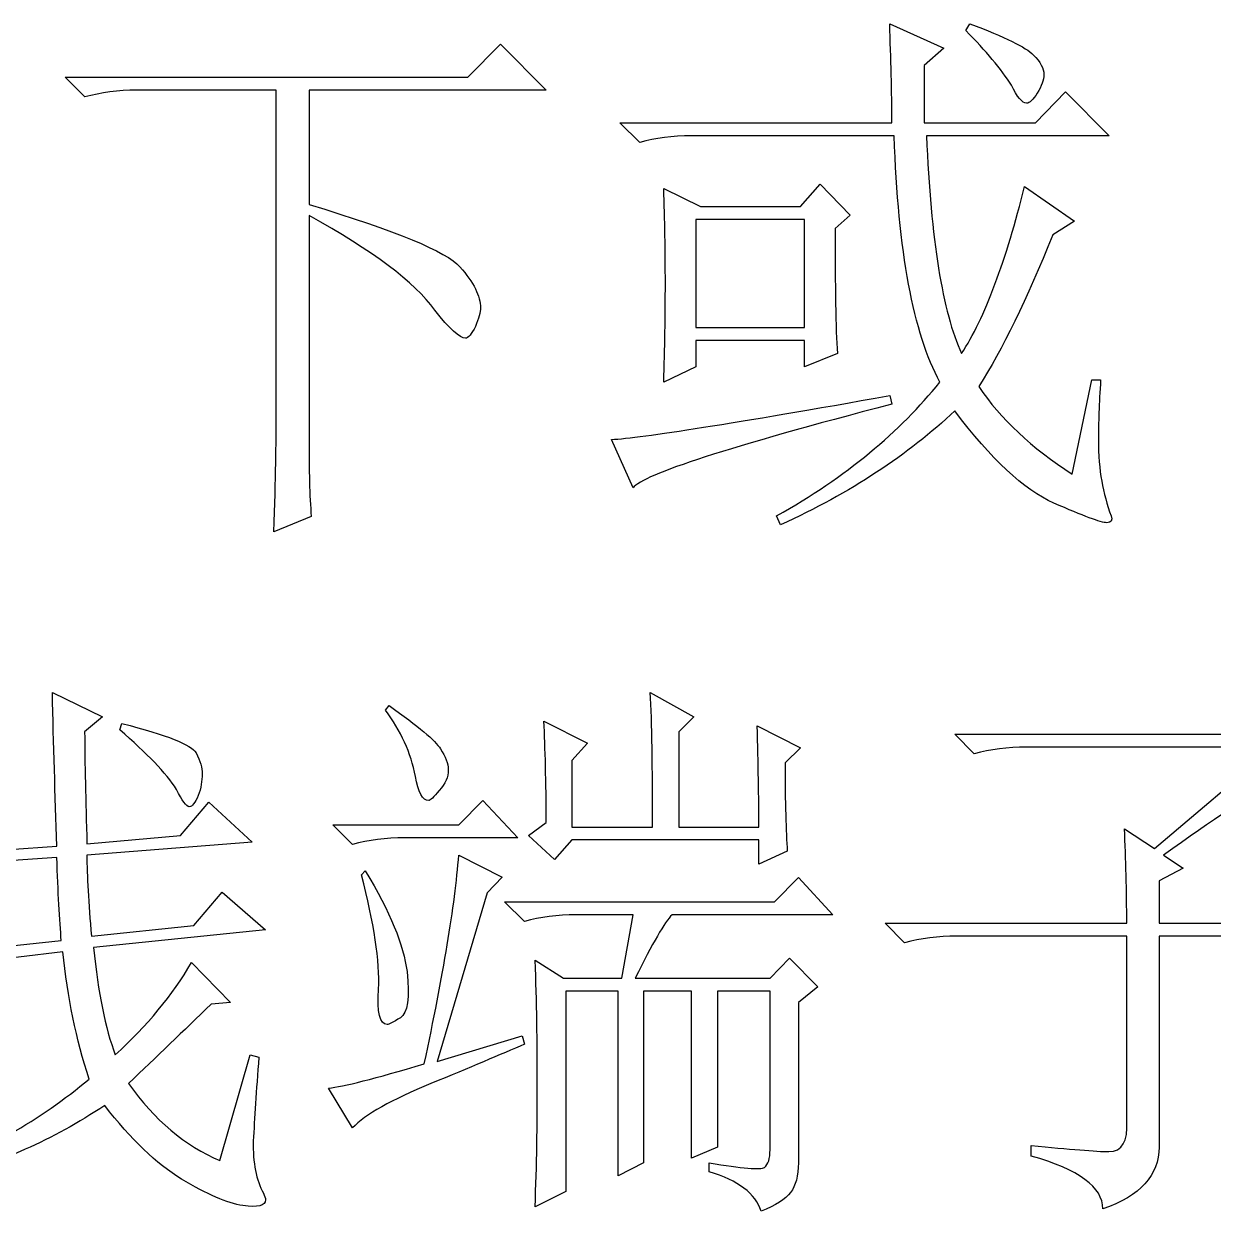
# Model space of a CAD drawing. Extents: x -45 to 645, y -160 to 467.
# Drawn here: x 388.012 to 391.743, y 136.879 to 140.602 of the extents above; entities that cross this region are included whole.
import ezdxf

# ---------------------------------------------------------------- set-up
doc = ezdxf.new("R2010")
doc.units = 0
doc.layers.add('layer 1', color=7, linetype='Continuous')

msp = doc.modelspace()

# ---------------------------------------------------------------- linework, layer by layer
at = {"layer": 'layer 1', "color": 7, "true_color": 0xffffff}
for points, knots in [([(391.3624, 139.4857), (391.3624, 139.4857), (391.3013, 139.1895), (391.3013, 139.1895), (391.1738, 139.2722), (391.076, 139.3639), (391.0079, 139.4644), (391.0813, 139.5792), (391.1581, 139.7378), (391.2401, 139.9407), (391.2401, 139.9407), (391.3083, 139.9832), (391.3083, 139.9832), (391.3083, 139.9832), (391.1512, 140.0926), (391.1512, 140.0926), (391.1232, 139.9779), (391.0935, 139.8754), (391.0585, 139.7855), (391.0255, 139.6957), (390.9904, 139.6232), (390.9538, 139.5685), (390.8945, 139.6975), (390.8577, 139.9248), (390.8438, 140.2512), (390.8438, 140.2512), (391.4166, 140.2513), (391.4166, 140.2513), (391.4166, 140.2513), (391.2803, 140.3888), (391.2803, 140.3888), (391.2803, 140.3888), (391.1861, 140.2918), (391.1861, 140.2918), (391.1861, 140.2918), (390.8368, 140.2918), (390.8368, 140.2918), (390.8368, 140.2918), (390.8368, 140.4718), (390.8368, 140.4718), (390.8368, 140.4718), (390.898, 140.5263), (390.898, 140.5263), (390.898, 140.5263), (390.7286, 140.6023), (390.7286, 140.6023), (390.7321, 140.4928), (390.7355, 140.3887), (390.7355, 140.2917), (390.7355, 140.2917), (389.8817, 140.2918), (389.8817, 140.2918), (389.8817, 140.2918), (389.9446, 140.2301), (389.9446, 140.2301), (389.9934, 140.2442), (390.0475, 140.2512), (390.1069, 140.2512), (390.1069, 140.2512), (390.7425, 140.2513), (390.7425, 140.2513), (390.7548, 139.888), (390.8036, 139.6303), (390.8857, 139.4786), (390.7617, 139.3234), (390.5923, 139.1822), (390.374, 139.0588), (390.374, 139.0588), (390.3863, 139.0307), (390.3863, 139.0307), (390.6046, 139.1311), (390.7879, 139.251), (390.9328, 139.3886), (391.0464, 139.2371), (391.1493, 139.1417), (391.2436, 139.0993), (391.3362, 139.0589), (391.3921, 139.0376), (391.4095, 139.0376), (391.4235, 139.0377), (391.4287, 139.0447), (391.4235, 139.0588), (391.4095, 139.0942), (391.4008, 139.1311), (391.3938, 139.1681), (391.3869, 139.2053), (391.3833, 139.2493), (391.3833, 139.2987), (391.3833, 139.3498), (391.3851, 139.4115), (391.3903, 139.4856), (391.3903, 139.4856), (391.3624, 139.4857), (391.3624, 139.4857)], [0, 0, 0, 0, 0.032258, 0.032258, 0.032258, 0.064516, 0.064516, 0.064516, 0.096774, 0.096774, 0.096774, 0.129032, 0.129032, 0.129032, 0.16129, 0.16129, 0.16129, 0.193548, 0.193548, 0.193548, 0.225806, 0.225806, 0.225806, 0.258065, 0.258065, 0.258065, 0.290323, 0.290323, 0.290323, 0.322581, 0.322581, 0.322581, 0.354839, 0.354839, 0.354839, 0.387097, 0.387097, 0.387097, 0.419355, 0.419355, 0.419355, 0.451613, 0.451613, 0.451613, 0.483871, 0.483871, 0.483871, 0.516129, 0.516129, 0.516129, 0.548387, 0.548387, 0.548387, 0.580645, 0.580645, 0.580645, 0.612903, 0.612903, 0.612903, 0.645161, 0.645161, 0.645161, 0.677419, 0.677419, 0.677419, 0.709677, 0.709677, 0.709677, 0.741935, 0.741935, 0.741935, 0.774194, 0.774194, 0.774194, 0.806452, 0.806452, 0.806452, 0.83871, 0.83871, 0.83871, 0.870968, 0.870968, 0.870968, 0.903226, 0.903226, 0.903226, 0.935484, 0.935484, 0.935484, 0.967742, 0.967742, 0.967742, 1, 1, 1, 1]), ([(390.9678, 140.5811), (391.0306, 140.5176), (391.0778, 140.4593), (391.1109, 140.4099), (391.1284, 140.3729), (391.1441, 140.3534), (391.1581, 140.3534), (391.1668, 140.3535), (391.179, 140.364), (391.1913, 140.3852), (391.2052, 140.4065), (391.2122, 140.4258), (391.2122, 140.4434), (391.2123, 140.4628), (391.2017, 140.4822), (391.179, 140.5052), (391.1563, 140.5281), (391.09, 140.5616), (390.98, 140.6022), (390.98, 140.6022), (390.9678, 140.5811), (390.9678, 140.5811)], [0, 0, 0, 0, 0.142857, 0.142857, 0.142857, 0.285714, 0.285714, 0.285714, 0.428571, 0.428571, 0.428571, 0.571429, 0.571429, 0.571429, 0.714286, 0.714286, 0.714286, 0.857143, 0.857143, 0.857143, 1, 1, 1, 1]), ([(388.2034, 140.3729), (388.2541, 140.387), (388.3081, 140.394), (388.3675, 140.394), (388.3675, 140.394), (388.8041, 140.3942), (388.8041, 140.3942), (388.8041, 140.3942), (388.8041, 139.3605), (388.8041, 139.3605), (388.8041, 139.297), (388.8023, 139.1787), (388.7971, 139.0094), (388.7971, 139.0094), (388.9141, 139.0571), (388.9141, 139.0571), (388.9088, 139.1224), (388.9071, 139.2016), (388.9071, 139.2987), (388.9071, 139.2987), (388.9071, 140.0007), (388.9071, 140.0007), (389.1062, 139.8913), (389.2388, 139.7925), (389.3017, 139.7043), (389.3472, 139.6463), (389.3803, 139.6162), (389.3978, 139.6162), (389.4065, 139.6163), (389.417, 139.6285), (389.4292, 139.6532), (389.4397, 139.678), (389.4449, 139.6991), (389.4449, 139.7114), (389.4449, 139.7485), (389.424, 139.7908), (389.3803, 139.8402), (389.3384, 139.888), (389.1795, 139.9531), (388.9071, 140.0359), (388.9071, 140.0359), (388.9071, 140.3942), (388.9071, 140.3942), (388.9071, 140.3942), (389.651, 140.3942), (389.651, 140.3942), (389.651, 140.3942), (389.5078, 140.5388), (389.5078, 140.5388), (389.5078, 140.5388), (389.4048, 140.4347), (389.4048, 140.4347), (389.4048, 140.4347), (388.1423, 140.4347), (388.1423, 140.4347), (388.1423, 140.4347), (388.2034, 140.3729), (388.2034, 140.3729)], [0, 0, 0, 0, 0.052632, 0.052632, 0.052632, 0.105263, 0.105263, 0.105263, 0.157895, 0.157895, 0.157895, 0.210526, 0.210526, 0.210526, 0.263158, 0.263158, 0.263158, 0.315789, 0.315789, 0.315789, 0.368421, 0.368421, 0.368421, 0.421053, 0.421053, 0.421053, 0.473684, 0.473684, 0.473684, 0.526316, 0.526316, 0.526316, 0.578947, 0.578947, 0.578947, 0.631579, 0.631579, 0.631579, 0.684211, 0.684211, 0.684211, 0.736842, 0.736842, 0.736842, 0.789474, 0.789474, 0.789474, 0.842105, 0.842105, 0.842105, 0.894737, 0.894737, 0.894737, 0.947368, 0.947368, 0.947368, 1, 1, 1, 1]), ([(390.6046, 140.0025), (390.6046, 140.0025), (390.5103, 140.0995), (390.5103, 140.0995), (390.5103, 140.0995), (390.4492, 140.0291), (390.4492, 140.0291), (390.4492, 140.0291), (390.1349, 140.0291), (390.1349, 140.0291), (390.1349, 140.0291), (390.0196, 140.0854), (390.0196, 140.0854), (390.0231, 139.9884), (390.0248, 139.8896), (390.0248, 139.789), (390.0248, 139.6867), (390.0231, 139.5844), (390.0196, 139.4786), (390.0196, 139.4786), (390.1209, 139.5262), (390.1209, 139.5262), (390.1209, 139.5262), (390.1209, 139.6092), (390.1209, 139.6092), (390.1209, 139.6092), (390.4614, 139.6092), (390.4614, 139.6092), (390.4614, 139.6092), (390.4614, 139.5262), (390.4614, 139.5262), (390.4614, 139.5262), (390.5644, 139.5687), (390.5644, 139.5687), (390.5592, 139.6463), (390.5574, 139.7767), (390.5574, 139.9601), (390.5574, 139.9601), (390.6046, 140.0025), (390.6046, 140.0025)], [0, 0, 0, 0, 0.076923, 0.076923, 0.076923, 0.153846, 0.153846, 0.153846, 0.230769, 0.230769, 0.230769, 0.307692, 0.307692, 0.307692, 0.384615, 0.384615, 0.384615, 0.461538, 0.461538, 0.461538, 0.538462, 0.538462, 0.538462, 0.615385, 0.615385, 0.615385, 0.692308, 0.692308, 0.692308, 0.769231, 0.769231, 0.769231, 0.846154, 0.846154, 0.846154, 0.923077, 0.923077, 0.923077, 1, 1, 1, 1]), ([(390.4614, 139.9884), (390.4614, 139.9884), (390.4614, 139.6498), (390.4614, 139.6498), (390.4614, 139.6498), (390.1209, 139.6498), (390.1209, 139.6498), (390.1209, 139.6498), (390.1209, 139.9884), (390.1209, 139.9884), (390.1209, 139.9884), (390.4614, 139.9884), (390.4614, 139.9884)], [0, 0, 0, 0, 0.25, 0.25, 0.25, 0.5, 0.5, 0.5, 0.75, 0.75, 0.75, 1, 1, 1, 1]), ([(389.9235, 139.147), (389.955, 139.1895), (390.2256, 139.2757), (390.7355, 139.4098), (390.7355, 139.4098), (390.7286, 139.4363), (390.7286, 139.4363), (390.2413, 139.3498), (389.9497, 139.3039), (389.8554, 139.2987), (389.8554, 139.2987), (389.9235, 139.147), (389.9235, 139.147)], [0, 0, 0, 0, 0.25, 0.25, 0.25, 0.5, 0.5, 0.5, 0.75, 0.75, 0.75, 1, 1, 1, 1]), ([(388.7289, 138.0357), (388.7289, 138.0357), (388.5928, 138.161), (388.5928, 138.161), (388.5928, 138.161), (388.5037, 138.057), (388.5037, 138.057), (388.5037, 138.057), (388.2103, 138.0304), (388.2103, 138.0304), (388.2068, 138.1681), (388.2033, 138.2843), (388.2033, 138.3814), (388.2033, 138.3814), (388.2592, 138.4291), (388.2592, 138.4291), (388.2592, 138.4291), (388.1021, 138.5049), (388.1021, 138.5049), (388.1055, 138.3443), (388.1108, 138.1838), (388.116, 138.0233), (388.116, 138.0233), (387.8157, 138.0022), (387.8157, 138.0022), (387.8157, 138.0022), (387.8768, 137.9474), (387.8768, 137.9474), (387.8768, 137.9474), (387.917, 137.974), (387.917, 137.974), (387.917, 137.974), (388.1161, 137.9881), (388.1161, 137.9881), (388.1195, 137.8788), (388.1248, 137.7905), (388.13, 137.727), (388.13, 137.727), (387.7266, 137.6847), (387.7266, 137.6847), (387.7266, 137.6847), (387.8017, 137.6299), (387.8017, 137.6299), (387.8017, 137.6299), (387.8559, 137.6583), (387.8559, 137.6583), (387.8559, 137.6583), (388.1353, 137.6919), (388.1353, 137.6919), (388.1492, 137.5506), (388.1771, 137.4165), (388.2173, 137.293), (388.0637, 137.1644), (387.8873, 137.0637), (387.6935, 136.9897), (387.6935, 136.9897), (387.6988, 136.9616), (387.6988, 136.9616), (387.8262, 136.9985), (387.9327, 137.0355), (388.0165, 137.0726), (388.1004, 137.1096), (388.1841, 137.1555), (388.2662, 137.2101), (388.3483, 137.1045), (388.4286, 137.0267), (388.5072, 136.9791), (388.5876, 136.9314), (388.6504, 136.9032), (388.6992, 136.8962), (388.7464, 136.8892), (388.7708, 136.8962), (388.7708, 136.9138), (388.7709, 136.9191), (388.7673, 136.9262), (388.7639, 136.935), (388.7412, 136.9757), (388.7307, 137.0302), (388.7324, 137.099), (388.736, 137.168), (388.7412, 137.256), (388.7499, 137.3618), (388.7499, 137.3618), (388.722, 137.369), (388.722, 137.369), (388.722, 137.369), (388.6277, 137.0374), (388.6277, 137.0374), (388.5177, 137.0832), (388.4216, 137.1643), (388.3413, 137.2789), (388.4269, 137.3619), (388.5142, 137.4447), (388.5997, 137.5276), (388.5997, 137.5276), (388.6609, 137.5331), (388.6609, 137.5331), (388.6609, 137.5331), (388.5386, 137.6583), (388.5386, 137.6583), (388.4793, 137.5559), (388.3989, 137.4606), (388.2994, 137.3689), (388.268, 137.4519), (388.2452, 137.5629), (388.2313, 137.7058), (388.2313, 137.7058), (388.7709, 137.7605), (388.7709, 137.7605), (388.7709, 137.7605), (388.6347, 137.8788), (388.6347, 137.8788), (388.6347, 137.8788), (388.5456, 137.7746), (388.5456, 137.7746), (388.5456, 137.7746), (388.2243, 137.7411), (388.2243, 137.7411), (388.2156, 137.8452), (388.2103, 137.9316), (388.2103, 137.9951), (388.2103, 137.9951), (388.7289, 138.0357), (388.7289, 138.0357)], [0, 0, 0, 0, 0.02439, 0.02439, 0.02439, 0.04878, 0.04878, 0.04878, 0.073171, 0.073171, 0.073171, 0.097561, 0.097561, 0.097561, 0.121951, 0.121951, 0.121951, 0.146341, 0.146341, 0.146341, 0.170732, 0.170732, 0.170732, 0.195122, 0.195122, 0.195122, 0.219512, 0.219512, 0.219512, 0.243902, 0.243902, 0.243902, 0.268293, 0.268293, 0.268293, 0.292683, 0.292683, 0.292683, 0.317073, 0.317073, 0.317073, 0.341463, 0.341463, 0.341463, 0.365854, 0.365854, 0.365854, 0.390244, 0.390244, 0.390244, 0.414634, 0.414634, 0.414634, 0.439024, 0.439024, 0.439024, 0.463415, 0.463415, 0.463415, 0.487805, 0.487805, 0.487805, 0.512195, 0.512195, 0.512195, 0.536585, 0.536585, 0.536585, 0.560976, 0.560976, 0.560976, 0.585366, 0.585366, 0.585366, 0.609756, 0.609756, 0.609756, 0.634146, 0.634146, 0.634146, 0.658537, 0.658537, 0.658537, 0.682927, 0.682927, 0.682927, 0.707317, 0.707317, 0.707317, 0.731707, 0.731707, 0.731707, 0.756098, 0.756098, 0.756098, 0.780488, 0.780488, 0.780488, 0.804878, 0.804878, 0.804878, 0.829268, 0.829268, 0.829268, 0.853659, 0.853659, 0.853659, 0.878049, 0.878049, 0.878049, 0.902439, 0.902439, 0.902439, 0.926829, 0.926829, 0.926829, 0.95122, 0.95122, 0.95122, 0.97561, 0.97561, 0.97561, 1, 1, 1, 1]), ([(389.5952, 138.057), (389.5952, 138.057), (389.6774, 137.981), (389.6774, 137.981), (389.6774, 137.981), (389.7314, 138.0427), (389.7314, 138.0427), (389.7314, 138.0427), (390.3181, 138.0427), (390.3181, 138.0427), (390.3181, 138.0427), (390.3181, 137.9669), (390.3181, 137.9669), (390.3181, 137.9669), (390.4072, 138.0076), (390.4072, 138.0076), (390.4038, 138.0675), (390.4002, 138.1591), (390.4002, 138.2843), (390.4002, 138.2843), (390.4491, 138.332), (390.4491, 138.332), (390.4491, 138.332), (390.313, 138.4009), (390.313, 138.4009), (390.3164, 138.2808), (390.3181, 138.1767), (390.3181, 138.0833), (390.3181, 138.0833), (390.0667, 138.0834), (390.0667, 138.0834), (390.0667, 138.0834), (390.0667, 138.3814), (390.0667, 138.3814), (390.0667, 138.3814), (390.1138, 138.4291), (390.1138, 138.4291), (390.1138, 138.4291), (389.9777, 138.5049), (389.9777, 138.5049), (389.9829, 138.4132), (389.9846, 138.272), (389.9846, 138.0833), (389.9846, 138.0833), (389.7314, 138.0834), (389.7314, 138.0834), (389.7314, 138.0834), (389.7314, 138.2915), (389.7314, 138.2915), (389.7314, 138.2915), (389.7804, 138.3461), (389.7804, 138.3461), (389.7804, 138.3461), (389.6441, 138.415), (389.6441, 138.415), (389.6476, 138.332), (389.6511, 138.2261), (389.6511, 138.0974), (389.6511, 138.0974), (389.5952, 138.057), (389.5952, 138.057)], [0, 0, 0, 0, 0.05, 0.05, 0.05, 0.1, 0.1, 0.1, 0.15, 0.15, 0.15, 0.2, 0.2, 0.2, 0.25, 0.25, 0.25, 0.3, 0.3, 0.3, 0.35, 0.35, 0.35, 0.4, 0.4, 0.4, 0.45, 0.45, 0.45, 0.5, 0.5, 0.5, 0.55, 0.55, 0.55, 0.6, 0.6, 0.6, 0.65, 0.65, 0.65, 0.7, 0.7, 0.7, 0.75, 0.75, 0.75, 0.8, 0.8, 0.8, 0.85, 0.85, 0.85, 0.9, 0.9, 0.9, 0.95, 0.95, 0.95, 1, 1, 1, 1]), ([(389.1465, 138.4503), (389.1954, 138.385), (389.2268, 138.3161), (389.2407, 138.242), (389.2495, 138.1927), (389.2634, 138.1662), (389.2826, 138.1662), (389.2862, 138.1663), (389.2984, 138.1767), (389.3158, 138.1979), (389.3351, 138.2191), (389.3438, 138.2402), (389.3438, 138.2632), (389.3438, 138.2826), (389.335, 138.3037), (389.3193, 138.3284), (389.3036, 138.355), (389.2495, 138.399), (389.1587, 138.4643), (389.1587, 138.4643), (389.1465, 138.4503), (389.1465, 138.4503)], [0, 0, 0, 0, 0.142857, 0.142857, 0.142857, 0.285714, 0.285714, 0.285714, 0.428571, 0.428571, 0.428571, 0.571429, 0.571429, 0.571429, 0.714286, 0.714286, 0.714286, 0.857143, 0.857143, 0.857143, 1, 1, 1, 1]), ([(390.9938, 138.3126), (391.0444, 138.3269), (391.0985, 138.3337), (391.1579, 138.3337), (391.1579, 138.3337), (391.935, 138.3338), (391.935, 138.3338), (391.935, 138.3338), (391.5596, 138.0163), (391.5596, 138.0163), (391.5596, 138.0163), (391.4653, 138.078), (391.4653, 138.078), (391.4688, 137.9828), (391.4722, 137.8839), (391.4722, 137.7816), (391.4722, 137.7816), (390.7144, 137.7817), (390.7144, 137.7817), (390.7144, 137.7817), (390.7755, 137.72), (390.7755, 137.72), (390.8262, 137.7341), (390.8803, 137.7411), (390.9396, 137.7411), (390.9396, 137.7411), (391.4722, 137.7411), (391.4722, 137.7411), (391.4722, 137.7411), (391.4722, 137.1608), (391.4722, 137.1608), (391.4757, 137.0973), (391.4583, 137.0655), (391.4163, 137.0655), (391.3762, 137.0656), (391.2941, 137.0726), (391.1719, 137.0849), (391.1719, 137.0849), (391.1719, 137.0515), (391.1719, 137.0515), (391.3221, 137.0092), (391.3971, 136.9544), (391.3971, 136.8856), (391.5142, 136.9263), (391.5735, 136.9914), (391.5735, 137.0796), (391.5735, 137.0796), (391.5735, 137.7411), (391.5735, 137.7411), (391.5735, 137.7411), (392.3035, 137.7411), (392.3035, 137.7411), (392.3035, 137.7411), (392.1533, 137.8929), (392.1533, 137.8929), (392.1533, 137.8929), (392.045, 137.7817), (392.045, 137.7817), (392.045, 137.7817), (391.5735, 137.7817), (391.5735, 137.7817), (391.5735, 137.7817), (391.5735, 137.9141), (391.5735, 137.9141), (391.5735, 137.9141), (391.6486, 137.9546), (391.6486, 137.9546), (391.6486, 137.9546), (391.5875, 137.9951), (391.5875, 137.9951), (391.7429, 138.1062), (391.8616, 138.1856), (391.9454, 138.2332), (392.0293, 138.2808), (392.0991, 138.3055), (392.1532, 138.3055), (392.1532, 138.3055), (392.0241, 138.4572), (392.0241, 138.4572), (392.0241, 138.4572), (391.935, 138.3745), (391.935, 138.3745), (391.935, 138.3745), (390.9327, 138.3745), (390.9327, 138.3745), (390.9327, 138.3745), (390.9938, 138.3126), (390.9938, 138.3126)], [0, 0, 0, 0, 0.034483, 0.034483, 0.034483, 0.068966, 0.068966, 0.068966, 0.103448, 0.103448, 0.103448, 0.137931, 0.137931, 0.137931, 0.172414, 0.172414, 0.172414, 0.206897, 0.206897, 0.206897, 0.241379, 0.241379, 0.241379, 0.275862, 0.275862, 0.275862, 0.310345, 0.310345, 0.310345, 0.344828, 0.344828, 0.344828, 0.37931, 0.37931, 0.37931, 0.413793, 0.413793, 0.413793, 0.448276, 0.448276, 0.448276, 0.482759, 0.482759, 0.482759, 0.517241, 0.517241, 0.517241, 0.551724, 0.551724, 0.551724, 0.586207, 0.586207, 0.586207, 0.62069, 0.62069, 0.62069, 0.655172, 0.655172, 0.655172, 0.689655, 0.689655, 0.689655, 0.724138, 0.724138, 0.724138, 0.758621, 0.758621, 0.758621, 0.793103, 0.793103, 0.793103, 0.827586, 0.827586, 0.827586, 0.862069, 0.862069, 0.862069, 0.896552, 0.896552, 0.896552, 0.931034, 0.931034, 0.931034, 0.965517, 0.965517, 0.965517, 1, 1, 1, 1]), ([(388.4915, 138.2014), (388.509, 138.1663), (388.5229, 138.1468), (388.5316, 138.1468), (388.5404, 138.1469), (388.5491, 138.1591), (388.5596, 138.182), (388.5683, 138.205), (388.5718, 138.2279), (388.5718, 138.2508), (388.5718, 138.2685), (388.5665, 138.2896), (388.5526, 138.3161), (388.5386, 138.3409), (388.4618, 138.3725), (388.3203, 138.4078), (388.3203, 138.4078), (388.3134, 138.3886), (388.3134, 138.3886), (388.3989, 138.3144), (388.4583, 138.2526), (388.4915, 138.2014)], [0, 0, 0, 0, 0.142857, 0.142857, 0.142857, 0.285714, 0.285714, 0.285714, 0.428571, 0.428571, 0.428571, 0.571429, 0.571429, 0.571429, 0.714286, 0.714286, 0.714286, 0.857143, 0.857143, 0.857143, 1, 1, 1, 1]), ([(389.0435, 138.0286), (389.0941, 138.0427), (389.1482, 138.0497), (389.2076, 138.0497), (389.2076, 138.0497), (389.5621, 138.0498), (389.5621, 138.0498), (389.5621, 138.0498), (389.452, 138.1663), (389.452, 138.1663), (389.452, 138.1663), (389.3769, 138.0903), (389.3769, 138.0903), (389.3769, 138.0903), (388.9823, 138.0903), (388.9823, 138.0903), (388.9823, 138.0903), (389.0435, 138.0286), (389.0435, 138.0286)], [0, 0, 0, 0, 0.166667, 0.166667, 0.166667, 0.333333, 0.333333, 0.333333, 0.5, 0.5, 0.5, 0.666667, 0.666667, 0.666667, 0.833333, 0.833333, 0.833333, 1, 1, 1, 1]), ([(389.466, 137.877), (389.466, 137.877), (389.5132, 137.9264), (389.5132, 137.9264), (389.5132, 137.9264), (389.3769, 137.9951), (389.3769, 137.9951), (389.3647, 137.8381), (389.328, 137.6194), (389.2687, 137.3407), (389.1133, 137.295), (389.0137, 137.2683), (388.9683, 137.2648), (388.9683, 137.2648), (389.0435, 137.1396), (389.0435, 137.1396), (389.0836, 137.1821), (389.1656, 137.2278), (389.2896, 137.2789), (389.4119, 137.3283), (389.5096, 137.3707), (389.583, 137.4024), (389.583, 137.4024), (389.5761, 137.4289), (389.5761, 137.4289), (389.5761, 137.4289), (389.3089, 137.3478), (389.3089, 137.3478), (389.3089, 137.3478), (389.466, 137.877), (389.466, 137.877)], [0, 0, 0, 0, 0.1, 0.1, 0.1, 0.2, 0.2, 0.2, 0.3, 0.3, 0.3, 0.4, 0.4, 0.4, 0.5, 0.5, 0.5, 0.6, 0.6, 0.6, 0.7, 0.7, 0.7, 0.8, 0.8, 0.8, 0.9, 0.9, 0.9, 1, 1, 1, 1]), ([(389.0714, 137.9334), (389.1115, 137.7817), (389.129, 137.6617), (389.1255, 137.5753), (389.1203, 137.5014), (389.129, 137.4641), (389.1517, 137.4641), (389.157, 137.4642), (389.1709, 137.4712), (389.1936, 137.4853), (389.2163, 137.4996), (389.2233, 137.547), (389.2145, 137.6299), (389.2041, 137.7129), (389.1622, 137.8169), (389.0836, 137.9457), (389.0836, 137.9457), (389.0714, 137.9334), (389.0714, 137.9334)], [0, 0, 0, 0, 0.166667, 0.166667, 0.166667, 0.333333, 0.333333, 0.333333, 0.5, 0.5, 0.5, 0.666667, 0.666667, 0.666667, 0.833333, 0.833333, 0.833333, 1, 1, 1, 1]), ([(389.7053, 137.6089), (389.7053, 137.6089), (389.6163, 137.6653), (389.6163, 137.6653), (389.6214, 137.5365), (389.6231, 137.4077), (389.6231, 137.2789), (389.6232, 137.1503), (389.6214, 137.0214), (389.6162, 136.8926), (389.6162, 136.8926), (389.7123, 136.9404), (389.7123, 136.9404), (389.7123, 136.9404), (389.7123, 137.5682), (389.7123, 137.5682), (389.7123, 137.5682), (389.8764, 137.5682), (389.8764, 137.5682), (389.8764, 137.5682), (389.8764, 136.9898), (389.8764, 136.9898), (389.8764, 136.9898), (389.9567, 137.0303), (389.9567, 137.0303), (389.9567, 137.0303), (389.9567, 137.5682), (389.9567, 137.5682), (389.9567, 137.5682), (390.1069, 137.5682), (390.1069, 137.5682), (390.1069, 137.5682), (390.1069, 137.0444), (390.1069, 137.0444), (390.1069, 137.0444), (390.1889, 137.0797), (390.1889, 137.0797), (390.1889, 137.0797), (390.1889, 137.5682), (390.1889, 137.5682), (390.1889, 137.5682), (390.3531, 137.5682), (390.3531, 137.5682), (390.3531, 137.5682), (390.3531, 137.0709), (390.3531, 137.0709), (390.3531, 137.0444), (390.3478, 137.0249), (390.3356, 137.0161), (390.3252, 137.0074), (390.2657, 137.0126), (390.1627, 137.0302), (390.1627, 137.0302), (390.1627, 137.0021), (390.1627, 137.0021), (390.2535, 136.9757), (390.3076, 136.9332), (390.3251, 136.8785), (390.3705, 136.8963), (390.4019, 136.9173), (390.4177, 136.9367), (390.4334, 136.958), (390.4421, 136.9897), (390.4421, 137.0302), (390.4421, 137.0302), (390.4421, 137.5331), (390.4421, 137.5331), (390.4421, 137.5331), (390.5033, 137.5823), (390.5033, 137.5823), (390.5033, 137.5823), (390.4142, 137.6724), (390.4142, 137.6724), (390.4142, 137.6724), (390.3531, 137.6089), (390.3531, 137.6089), (390.3531, 137.6089), (389.9305, 137.6089), (389.9305, 137.6089), (389.9847, 137.72), (390.023, 137.7852), (390.0457, 137.8081), (390.0457, 137.8081), (390.5504, 137.8081), (390.5504, 137.8081), (390.5504, 137.8081), (390.4421, 137.9246), (390.4421, 137.9246), (390.4421, 137.9246), (390.367, 137.8488), (390.367, 137.8488), (390.367, 137.8488), (389.5202, 137.8488), (389.5202, 137.8488), (389.5202, 137.8488), (389.583, 137.7871), (389.583, 137.7871), (389.6319, 137.8012), (389.686, 137.8081), (389.7454, 137.8081), (389.7454, 137.8081), (389.9235, 137.8081), (389.9235, 137.8081), (389.9235, 137.8081), (389.8886, 137.6089), (389.8886, 137.6089), (389.8886, 137.6089), (389.7053, 137.6089), (389.7053, 137.6089)], [0, 0, 0, 0, 0.027778, 0.027778, 0.027778, 0.055556, 0.055556, 0.055556, 0.083333, 0.083333, 0.083333, 0.111111, 0.111111, 0.111111, 0.138889, 0.138889, 0.138889, 0.166667, 0.166667, 0.166667, 0.194444, 0.194444, 0.194444, 0.222222, 0.222222, 0.222222, 0.25, 0.25, 0.25, 0.277778, 0.277778, 0.277778, 0.305556, 0.305556, 0.305556, 0.333333, 0.333333, 0.333333, 0.361111, 0.361111, 0.361111, 0.388889, 0.388889, 0.388889, 0.416667, 0.416667, 0.416667, 0.444444, 0.444444, 0.444444, 0.472222, 0.472222, 0.472222, 0.5, 0.5, 0.5, 0.527778, 0.527778, 0.527778, 0.555556, 0.555556, 0.555556, 0.583333, 0.583333, 0.583333, 0.611111, 0.611111, 0.611111, 0.638889, 0.638889, 0.638889, 0.666667, 0.666667, 0.666667, 0.694444, 0.694444, 0.694444, 0.722222, 0.722222, 0.722222, 0.75, 0.75, 0.75, 0.777778, 0.777778, 0.777778, 0.805556, 0.805556, 0.805556, 0.833333, 0.833333, 0.833333, 0.861111, 0.861111, 0.861111, 0.888889, 0.888889, 0.888889, 0.916667, 0.916667, 0.916667, 0.944444, 0.944444, 0.944444, 0.972222, 0.972222, 0.972222, 1, 1, 1, 1])]:
    msp.add_open_spline(points, degree=3, knots=knots, dxfattribs=at)

doc.saveas('drawing.dxf')
